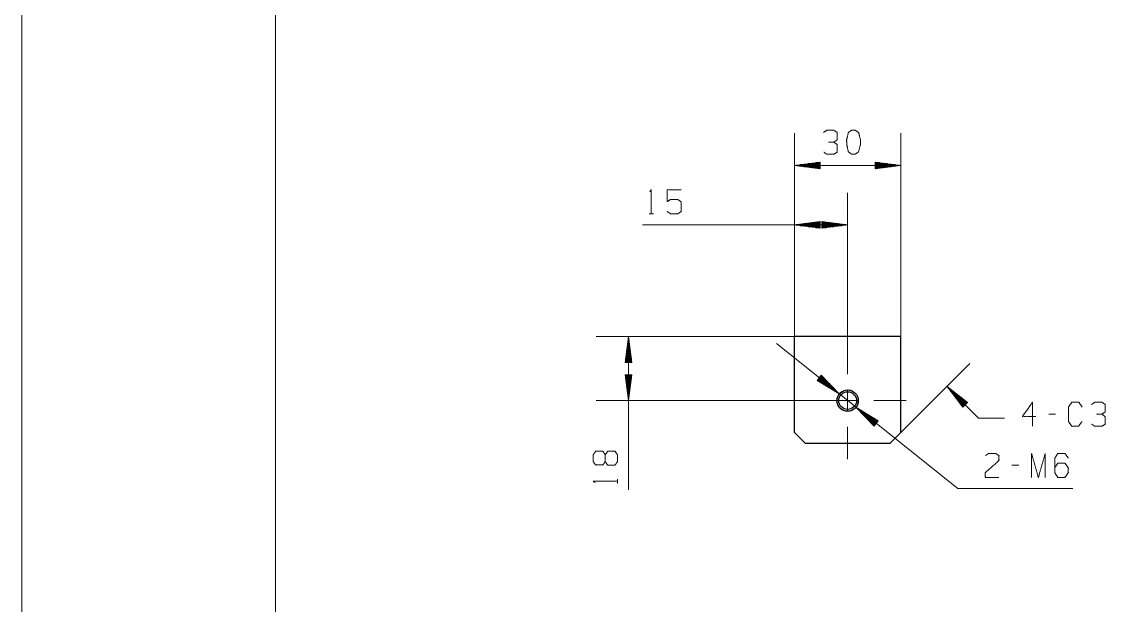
# Model space of a CAD drawing. Header units: millimetres. Extents: x 0 to 210, y 0 to 297.
# Drawn here: x 0 to 106.8, y 57.5 to 115 of the extents above; entities that cross this region are included whole.
import ezdxf

# ---------------------------------------------------------------- set-up
doc = ezdxf.new("R2010")
doc.units = ezdxf.units.MM
doc.layers.add('101', color=7, linetype='Continuous', true_color=0xffffff)

msp = doc.modelspace()

# ---------------------------------------------------------------- linework, layer by layer
at = {"layer": '101', "color": 133, "linetype": 'Continuous', "lineweight": 18}
for p, q in [((0, 297), (0, 0)), ((25, 292), (25, 5))]:
    msp.add_line(p, q, dxfattribs=at)
at = {"layer": '101', "color": 22, "linetype": 'Continuous', "lineweight": 18}
for p, q in [((76.12, 83.94), (76.12, 103.98)), ((86.62, 83.94), (86.62, 103.98)), ((78.66, 101.14), (76.12, 100.8)), ((76.12, 100.8), (78.66, 100.47)), ((76.12, 100.8), (86.62, 100.8)), ((78.66, 100.83), (76.31, 100.83)), ((78.66, 100.78), (76.31, 100.78)), ((78.66, 100.88), (76.7, 100.88)), ((78.66, 100.73), (76.7, 100.73)), ((78.66, 100.93), (77.08, 100.93)), ((78.66, 100.68), (77.08, 100.68)), ((78.66, 100.98), (77.47, 100.98)), ((78.66, 100.63), (77.47, 100.63)), ((78.66, 101.03), (77.86, 101.03)), ((78.66, 100.57), (77.86, 100.57)), ((78.66, 101.08), (78.24, 101.08)), ((78.66, 100.52), (78.24, 100.52)), ((78.66, 101.13), (78.63, 101.13)), ((78.66, 101.13), (78.63, 101.13)), ((78.66, 100.47), (78.63, 100.47)), ((78.66, 100.47), (78.63, 100.47)), ((78.66, 100.47), (78.66, 101.14)), ((84.08, 101.14), (84.08, 100.47)), ((86.62, 100.8), (84.08, 101.14)), ((84.08, 101.13), (84.11, 101.13)), ((84.08, 101.13), (84.11, 101.13)), ((84.08, 101.08), (84.5, 101.08)), ((84.08, 101.03), (84.88, 101.03)), ((84.08, 100.98), (85.27, 100.98)), ((84.08, 100.93), (85.66, 100.93)), ((84.08, 100.88), (86.04, 100.88)), ((84.08, 100.83), (86.43, 100.83)), ((84.08, 100.47), (86.62, 100.8)), ((84.08, 100.78), (86.43, 100.78)), ((84.08, 100.73), (86.04, 100.73)), ((84.08, 100.68), (85.66, 100.68)), ((84.08, 100.63), (85.27, 100.63)), ((84.08, 100.57), (84.88, 100.57)), ((84.08, 100.52), (84.5, 100.52)), ((84.08, 100.47), (84.11, 100.47)), ((84.08, 100.47), (84.11, 100.47)), ((76.12, 83.94), (76.12, 98.12)), ((81.37, 83.41), (81.37, 98.12)), ((78.66, 95.28), (76.12, 94.94)), ((78.66, 95.02), (76.7, 95.02)), ((78.66, 95.07), (77.08, 95.07)), ((78.66, 95.12), (77.47, 95.12)), ((78.66, 95.17), (77.86, 95.17)), ((78.66, 95.22), (78.24, 95.22)), ((78.66, 95.27), (78.63, 95.27)), ((78.66, 95.27), (78.63, 95.27)), ((78.66, 94.61), (78.66, 95.28)), ((78.83, 95.28), (78.83, 94.61)), ((81.37, 94.94), (78.83, 95.28)), ((78.83, 95.27), (78.86, 95.27)), ((78.83, 95.27), (78.86, 95.27)), ((78.83, 95.22), (79.25, 95.22)), ((78.83, 95.17), (79.63, 95.17)), ((78.83, 95.12), (80.02, 95.12)), ((78.83, 95.07), (80.41, 95.07)), ((78.83, 95.02), (80.79, 95.02)), ((81.37, 94.94), (61.17, 94.94)), ((76.12, 94.94), (78.66, 94.61)), ((78.66, 94.97), (76.31, 94.97)), ((78.66, 94.92), (76.31, 94.92)), ((78.66, 94.87), (76.7, 94.87)), ((78.66, 94.82), (77.08, 94.82)), ((78.66, 94.77), (77.47, 94.77)), ((78.66, 94.72), (77.86, 94.72)), ((78.66, 94.67), (78.24, 94.67)), ((78.66, 94.61), (78.63, 94.61)), ((78.66, 94.61), (78.63, 94.61)), ((78.83, 94.97), (81.18, 94.97)), ((78.83, 94.61), (81.37, 94.94)), ((78.83, 94.92), (81.18, 94.92)), ((78.83, 94.87), (80.79, 94.87)), ((78.83, 94.82), (80.41, 94.82)), ((78.83, 94.77), (80.02, 94.77)), ((78.83, 94.72), (79.63, 94.72)), ((78.83, 94.67), (79.25, 94.67)), ((78.83, 94.61), (78.86, 94.61)), ((78.83, 94.61), (78.86, 94.61)), ((76.12, 83.94), (56.61, 83.94)), ((59.78, 83.94), (59.45, 81.4)), ((59.7, 81.4), (59.7, 83.36)), ((59.76, 81.4), (59.76, 83.75)), ((59.78, 83.94), (59.78, 68.85)), ((60.12, 81.4), (59.78, 83.94)), ((59.81, 81.4), (59.81, 83.75)), ((59.86, 81.4), (59.86, 83.36)), ((59.55, 81.4), (59.55, 82.21)), ((59.6, 81.4), (59.6, 82.59)), ((59.65, 81.4), (59.65, 82.98)), ((59.91, 81.4), (59.91, 82.98)), ((59.96, 81.4), (59.96, 82.59)), ((60.01, 81.4), (60.01, 82.21)), ((74.35, 83.25), (92.22, 68.98)), ((59.45, 81.4), (59.45, 81.43)), ((59.45, 81.4), (59.45, 81.43)), ((59.45, 81.4), (60.12, 81.4)), ((59.5, 81.4), (59.5, 81.82)), ((60.06, 81.4), (60.06, 81.82)), ((60.11, 81.4), (60.11, 81.43)), ((60.11, 81.4), (60.11, 81.43)), ((86.62, 74.49), (93.4, 81.28)), ((59.45, 80.18), (59.45, 80.15)), ((60.12, 80.18), (59.45, 80.18)), ((59.45, 80.18), (59.78, 77.64)), ((59.45, 80.18), (59.45, 80.15)), ((59.5, 80.18), (59.5, 79.77)), ((59.55, 80.18), (59.55, 79.38)), ((59.6, 80.18), (59.6, 78.99)), ((59.65, 80.18), (59.65, 78.61)), ((59.7, 80.18), (59.7, 78.22)), ((59.76, 80.18), (59.76, 77.84)), ((59.78, 77.64), (60.12, 80.18)), ((59.81, 80.18), (59.81, 77.84)), ((59.86, 80.18), (59.86, 78.22)), ((59.91, 80.18), (59.91, 78.61)), ((59.96, 80.18), (59.96, 78.99)), ((60.01, 80.18), (60.01, 79.38)), ((60.06, 80.18), (60.06, 79.77)), ((60.11, 80.18), (60.11, 80.15)), ((60.11, 80.18), (60.11, 80.15)), ((78.77, 80.14), (78.36, 79.62)), ((78.74, 80.1), (79.07, 79.84)), ((78.77, 80.14), (78.8, 80.12)), ((80.55, 78.3), (78.77, 80.14)), ((78.77, 80.14), (78.8, 80.12)), ((78.36, 79.63), (78.38, 79.61)), ((78.36, 79.63), (78.38, 79.61)), ((78.36, 79.62), (80.55, 78.3)), ((78.39, 79.67), (78.72, 79.4)), ((78.42, 79.7), (79.05, 79.2)), ((78.45, 79.74), (79.38, 79)), ((78.49, 79.78), (79.72, 78.8)), ((78.52, 79.82), (80.05, 78.6)), ((78.55, 79.86), (80.38, 78.4)), ((78.58, 79.9), (80.41, 78.44)), ((78.61, 79.94), (80.15, 78.72)), ((78.64, 79.98), (79.88, 79)), ((78.68, 80.02), (79.61, 79.28)), ((78.71, 80.06), (79.34, 79.56)), ((91.16, 79.03), (92.72, 77)), ((93.19, 77.47), (91.16, 79.03)), ((94.27, 75.92), (91.16, 79.03)), ((92.94, 77.22), (91.28, 78.88)), ((92.97, 77.25), (91.31, 78.91)), ((92.9, 77.18), (91.51, 78.57)), ((93.01, 77.29), (91.62, 78.68)), ((92.87, 77.15), (91.75, 78.26)), ((93.05, 77.33), (91.93, 78.44)), ((92.83, 77.11), (91.99, 77.95)), ((93.08, 77.36), (92.24, 78.2)), ((93.12, 77.4), (92.55, 77.97)), ((81.37, 77.64), (56.61, 77.64)), ((82.19, 76.99), (83.97, 75.14)), ((84.38, 75.66), (82.19, 76.99)), ((84.19, 75.42), (82.36, 76.89)), ((92.79, 77.07), (92.23, 77.64)), ((92.76, 77.04), (92.46, 77.33)), ((92.72, 77), (92.7, 77.03)), ((92.72, 77), (92.7, 77.03)), ((92.72, 77), (93.19, 77.47)), ((93.15, 77.43), (92.86, 77.73)), ((93.19, 77.47), (93.17, 77.49)), ((93.19, 77.47), (93.17, 77.49)), ((84.16, 75.38), (82.33, 76.85)), ((84.13, 75.34), (82.6, 76.57)), ((84.22, 75.46), (82.69, 76.69)), ((84.1, 75.3), (82.86, 76.29)), ((84.25, 75.5), (83.02, 76.48)), ((84.06, 75.26), (83.13, 76.01)), ((84.29, 75.54), (83.36, 76.28)), ((84.32, 75.58), (83.69, 76.08)), ((84.35, 75.62), (84.02, 75.88)), ((94.27, 75.92), (96.81, 75.92)), ((84.03, 75.22), (83.4, 75.72)), ((84, 75.18), (83.67, 75.44)), ((83.97, 75.14), (83.94, 75.16)), ((83.97, 75.14), (83.94, 75.16)), ((83.97, 75.14), (84.38, 75.66)), ((84.38, 75.66), (84.36, 75.68)), ((84.38, 75.66), (84.36, 75.68)), ((92.22, 68.98), (103.55, 68.98))]:
    msp.add_line(p, q, dxfattribs=at)
at = {"layer": '101', "color": 72, "linetype": 'Continuous', "lineweight": 18}
for p, q in [((61.81, 96.04), (62.23, 96.04)), ((101.86, 76.31), (101.19, 76.31)), ((98.22, 71.27), (97.55, 71.27)), ((58.69, 69.49), (58.69, 69.91))]:
    msp.add_line(p, q, dxfattribs=at)
at = {"layer": '101', "color": 191, "linetype": 'Continuous', "lineweight": 25}
for p, q in [((86.62, 83.94), (76.12, 83.94)), ((76.12, 74.49), (76.12, 83.94)), ((86.62, 74.49), (86.62, 83.94)), ((76.12, 74.49), (77.17, 73.44)), ((85.57, 73.44), (86.62, 74.49)), ((77.17, 73.44), (85.57, 73.44))]:
    msp.add_line(p, q, dxfattribs=at)
at = {"layer": '101', "color": 151, "linetype": 'Continuous', "lineweight": 18}
for p, q in [((81.37, 80.23), (81.37, 83.41)), ((81.37, 76.64), (81.37, 78.65)), ((78.78, 77.64), (75.6, 77.64)), ((80.37, 77.64), (82.37, 77.64)), ((83.96, 77.64), (87.14, 77.64)), ((81.37, 75.05), (81.37, 71.88))]:
    msp.add_line(p, q, dxfattribs=at)
at = {"layer": '101', "color": 191, "linetype": 'Continuous', "lineweight": 25}
for radius in [1.05, 0.875]:
    msp.add_circle((81.37, 77.64), radius, dxfattribs=at)
at = {"layer": '101', "color": 191, "linetype": 'Continuous', "lineweight": 13}
msp.add_arc((81.37, 77.64), 1.05, 75, 345, dxfattribs=at)
at = {"layer": '101', "color": 22, "linetype": 'Continuous', "lineweight": 18}
for start, end in [(69.6782, 75), (345, 33.0792)]:
    msp.add_arc((81.37, 77.64), 1.05, start, end, dxfattribs=at)
at = {"layer": '101', "color": 72, "linetype": 'Continuous', "lineweight": 18}
for points, knots in [([(80.01, 103.1), (80.35, 103.32), (80.35, 104.05), (80.01, 104.27), (79.32, 104.27), (78.99, 104.05)], [0, 0, 0.153874, 0.429852, 0.583727, 0.846126, 1, 1]), ([(82.11, 101.9), (82.45, 102.15), (82.63, 102.85), (82.63, 103.32), (82.45, 104.05), (82.11, 104.27), (81.78, 104.27), (81.44, 104.05), (81.27, 103.32), (81.28, 102.85), (81.44, 102.15), (81.78, 101.9), (82.11, 101.9)], [0, 0, 0.067525, 0.183972, 0.260584, 0.380943, 0.446141, 0.500305, 0.565504, 0.685863, 0.762528, 0.878309, 0.945835, 1, 1]), ([(79.01, 102.12), (79.32, 101.9), (80.01, 101.9), (80.35, 102.12), (80.35, 102.85), (80.01, 103.1), (79.5, 103.1)], [0, 0, 0.124121, 0.343689, 0.472448, 0.703378, 0.836733, 1, 1]), ([(61.88, 98.21), (62.02, 98.41), (62.02, 96.04)], [0, 0, 0.093491, 1, 1]), ([(63.6, 96.26), (63.94, 96.04), (64.63, 96.04), (64.97, 96.26), (64.97, 97.21), (64.63, 97.46), (63.94, 97.46), (63.6, 97.24), (63.6, 98.41), (64.97, 98.41)], [0, 0, 0.062228, 0.168344, 0.230571, 0.376815, 0.441264, 0.54738, 0.609608, 0.79049, 1, 1]), ([(99.92, 76.06), (98.58, 76.06), (99.58, 77.48), (99.58, 75.11)], [0, 0, 0.245869, 0.565295, 1, 1]), ([(104.45, 75.58), (104.12, 75.11), (103.46, 75.11), (103.13, 75.58), (103.13, 77.01), (103.46, 77.48), (104.14, 77.48), (104.47, 77.01)], [0, 0, 0.114568, 0.243366, 0.357934, 0.638583, 0.753151, 0.885432, 1, 1]), ([(106.41, 76.31), (106.75, 76.53), (106.75, 77.26), (106.41, 77.48), (105.72, 77.48), (105.39, 77.26)], [0, 0, 0.153876, 0.429854, 0.583728, 0.846126, 1, 1]), ([(105.4, 75.33), (105.72, 75.11), (106.41, 75.11), (106.75, 75.33), (106.75, 76.06), (106.41, 76.31), (105.9, 76.31)], [0, 0, 0.124121, 0.343687, 0.472445, 0.703376, 0.836731, 1, 1]), ([(57.49, 71.62), (57.26, 71.3), (56.54, 71.3), (56.31, 71.62), (56.31, 72.31), (56.54, 72.65), (57.26, 72.65), (57.49, 72.31), (57.49, 71.62), (57.74, 71.28), (58.44, 71.28), (58.69, 71.62), (58.69, 72.31), (58.46, 72.65), (57.74, 72.65), (57.49, 72.31)], [0, 0, 0.047573, 0.136085, 0.183658, 0.267815, 0.317165, 0.405677, 0.455028, 0.539184, 0.590297, 0.675756, 0.726869, 0.811025, 0.860376, 0.948888, 1, 1]), ([(94.94, 72.22), (95.25, 72.44), (95.94, 72.44), (96.28, 72.22), (96.28, 71.74), (94.92, 70.54), (94.94, 70.07), (96.28, 70.07)], [0, 0, 0.069693, 0.192977, 0.265273, 0.350226, 0.674741, 0.759753, 1, 1]), ([(99.49, 70.07), (99.49, 72.44), (100.16, 70.07), (100.83, 72.44), (100.83, 70.07)], [0, 0, 0.245192, 0.5, 0.754808, 1, 1]), ([(101.77, 71.02), (102.08, 71.49), (102.77, 71.49), (103.11, 71.02), (103.11, 70.54), (102.77, 70.07), (102.08, 70.07), (101.77, 70.54), (101.77, 71.97), (102.08, 72.44), (102.77, 72.44), (103.11, 71.97)], [0, 0, 0.076963, 0.169761, 0.248073, 0.312018, 0.390331, 0.483128, 0.560092, 0.751927, 0.82889, 0.921688, 1, 1]), ([(56.51, 69.56), (56.31, 69.7), (58.69, 69.7)], [0, 0, 0.09349, 1, 1])]:
    msp.add_open_spline(points, degree=1, knots=knots, dxfattribs=at)

doc.saveas('drawing.dxf')
